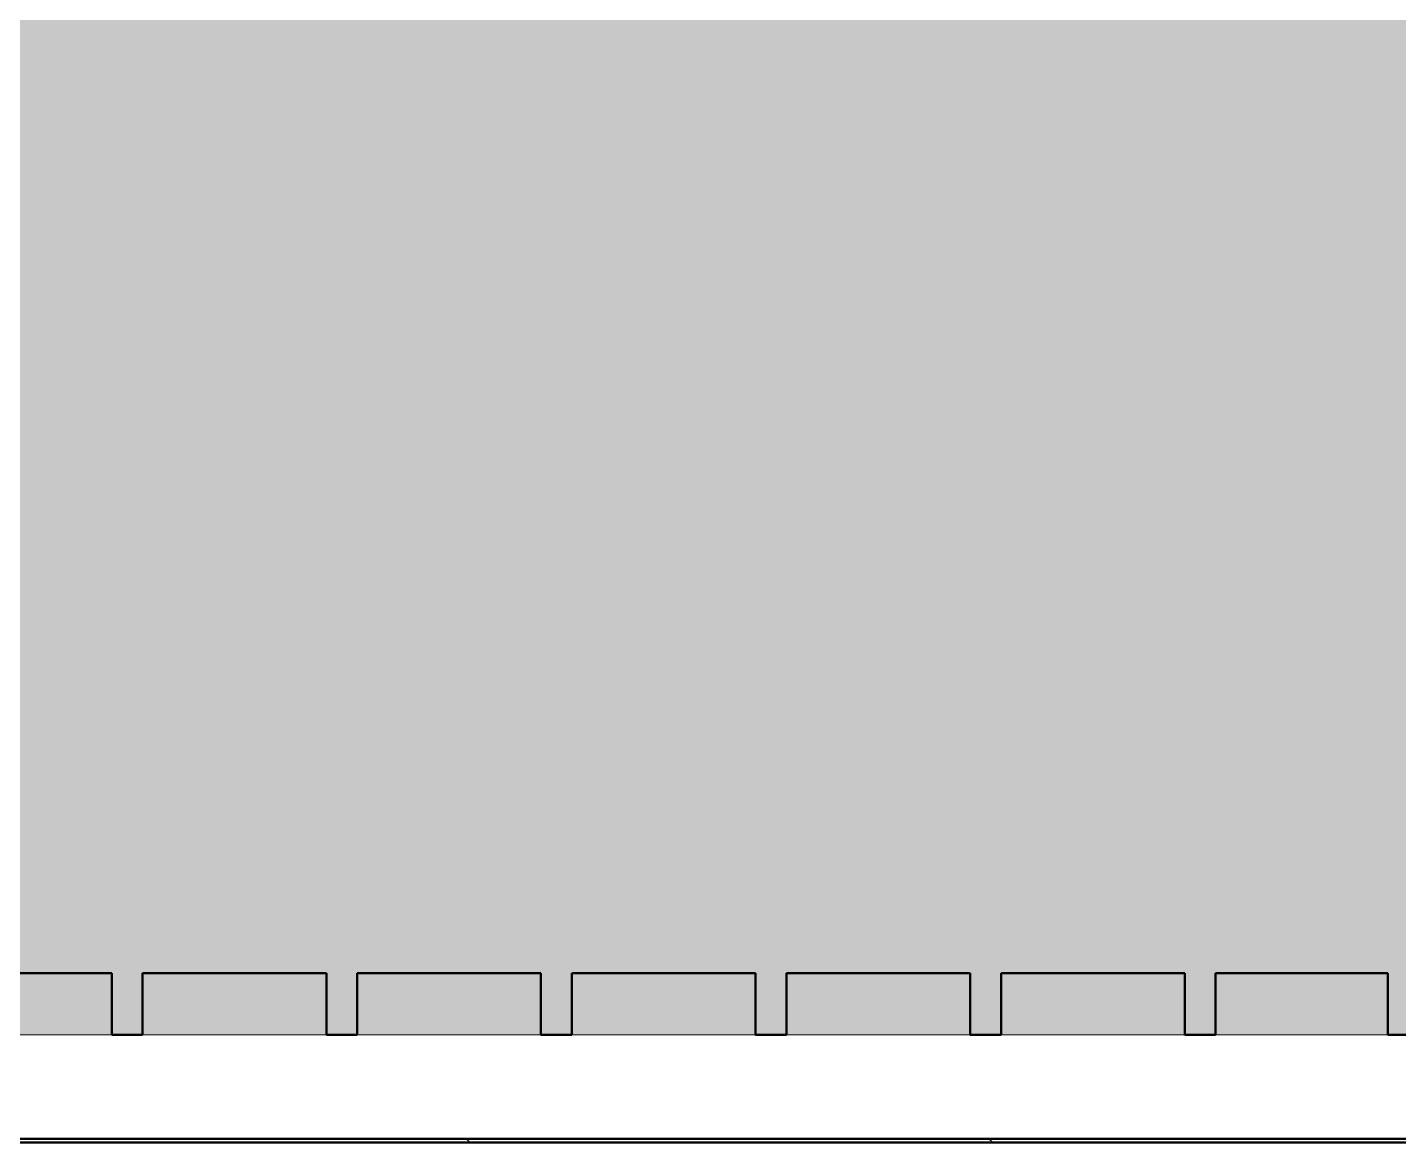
# Model space of a CAD drawing. Header units: inches. Extents: x -4218 to -1814, y 9706 to 12426.
# Drawn here: x -2742.51 to -2720.25, y 11247.39 to 11265.5 of the extents above; entities that cross this region are included whole.
import ezdxf

# ---------------------------------------------------------------- set-up
doc = ezdxf.new("R2010")
doc.units = ezdxf.units.IN
doc.header["$MEASUREMENT"] = 0
doc.linetypes.add('Dash 1_16_', pattern=[0.125, 0.0625, -0.0625])
for name, color, linetype, lineweight in [('0-1', 7, 'Continuous', 5), ('0-2', 10, 'Continuous', 13), ('A-GENM-2', 7, 'Continuous', 9), ('A-GENM-3', 250, 'Continuous', 50), ('A-GENM-6', 53, 'Continuous', 9), ('A-GLAZ-1', 151, 'Continuous', 9), ('A-GLAZ-2', 250, 'Continuous', 50), ('C-PROP-LINE-2', 91, 'Dash 1_16_', 50)]:
    doc.layers.add(name, color=color, linetype=linetype, lineweight=lineweight)

# ---------------------------------------------------------------- blocks, each defined once
blk = doc.blocks.new('Perforated Panel at Magic-Pak - hvac panel - 2nd floor-V229-FLOOR PLAN - 2ND FLOOR')
at = {"layer": 'A-GLAZ-1'}
h = blk.add_hatch(dxfattribs=at)
h.set_pattern_fill('FP_16', color=256, style=0, pattern_type=2)
h.set_pattern_definition([(135, (2733.924, -11251.827), (-4.2426407, -4.2426407), [])])
h.paths.add_polyline_path([(-19.012, -4.437), (19.012, -4.437), (19.012, -4.375), (-19.012, -4.375)], flags=0)
at = {"layer": 'A-GLAZ-2'}
for p, q in [((-19.012, -4.375), (19.012, -4.375)), ((19.012, -4.437), (-19.012, -4.437))]:
    blk.add_line(p, q, dxfattribs=at)
blk = doc.blocks.new('V-Series_EWC4_SPVU_RFA_2015 - 2ND AND 3RD FLOOR-2226480-FLOOR PLAN - 2ND FLOOR')
at = {"layer": 'A-GENM-6'}
blk.add_hatch(color=256, dxfattribs=at).paths.add_polyline_path([(-3851.849, 11707.389), (-3829.536, 11707.389), (-3829.536, 11735.264), (-3858.974, 11735.264), (-3858.974, 11734.827), (-3857.974, 11734.827), (-3857.974, 11732.03), (-3858.974, 11732.03), (-3858.974, 11731.53), (-3857.974, 11731.53), (-3857.974, 11728.546), (-3858.974, 11728.546), (-3858.974, 11728.046), (-3857.974, 11728.046), (-3857.974, 11725.061), (-3858.974, 11725.061), (-3858.974, 11724.561), (-3857.974, 11724.561), (-3857.974, 11721.577), (-3858.974, 11721.577), (-3858.974, 11721.077), (-3857.974, 11721.077), (-3857.974, 11718.093), (-3858.974, 11718.093), (-3858.974, 11717.593), (-3857.974, 11717.593), (-3857.974, 11714.608), (-3858.974, 11714.608), (-3858.974, 11714.108), (-3857.974, 11714.108), (-3857.974, 11711.124), (-3858.974, 11711.124), (-3858.974, 11710.624), (-3857.974, 11710.624), (-3857.991, 11707.827), (-3858.974, 11707.827), (-3858.974, 11707.389), (-3852.474, 11707.389)], flags=0)
h = blk.add_hatch(color=256, dxfattribs=at)
h.paths.add_polyline_path([(-3857.974, 11707.827), (-3857.974, 11710.624), (-3858.974, 11710.624), (-3858.974, 11707.827), (-3857.991, 11707.827)], flags=0)
h.paths.add_polyline_path([(-3857.974, 11711.124), (-3857.974, 11714.108), (-3858.974, 11714.108), (-3858.974, 11711.124)], flags=0)
h.paths.add_polyline_path([(-3858.974, 11714.608), (-3857.974, 11714.608), (-3857.974, 11717.593), (-3858.974, 11717.593), (-3858.974, 11714.862)], flags=0)
h.paths.add_polyline_path([(-3858.974, 11718.093), (-3857.974, 11718.093), (-3857.974, 11721.077), (-3858.974, 11721.077), (-3858.974, 11720.578)], flags=0)
h.paths.add_polyline_path([(-3858.974, 11721.577), (-3857.974, 11721.577), (-3857.974, 11724.561), (-3858.974, 11724.561)], flags=0)
h.paths.add_polyline_path([(-3857.974, 11725.061), (-3857.974, 11728.046), (-3858.974, 11728.046), (-3858.974, 11725.061)], flags=0)
h.paths.add_polyline_path([(-3857.974, 11728.546), (-3857.974, 11731.53), (-3858.974, 11731.53), (-3858.974, 11728.546)], flags=0)
h.paths.add_polyline_path([(-3858.974, 11732.03), (-3857.974, 11732.03), (-3857.974, 11734.827), (-3858.974, 11734.812)], flags=0)
at = {"layer": 'A-GENM-2'}
for p, q in [((-3858.974, 11728.546), (-3858.974, 11731.53)), ((-3858.974, 11725.061), (-3858.974, 11728.046)), ((-3858.974, 11721.577), (-3858.974, 11724.561)), ((-3858.974, 11718.093), (-3858.974, 11721.077)), ((-3858.974, 11714.608), (-3858.974, 11717.593)), ((-3858.974, 11711.124), (-3858.974, 11714.108)), ((-3858.974, 11707.827), (-3858.974, 11710.624))]:
    blk.add_line(p, q, dxfattribs=at)
at = {"layer": 'A-GENM-3'}
for p, q in [((-3857.974, 11731.53), (-3857.974, 11728.546)), ((-3857.974, 11728.546), (-3858.974, 11728.546)), ((-3858.974, 11728.546), (-3858.974, 11728.046)), ((-3858.974, 11728.046), (-3857.974, 11728.046)), ((-3857.974, 11728.046), (-3857.974, 11725.061)), ((-3857.974, 11725.061), (-3858.974, 11725.061)), ((-3858.974, 11725.061), (-3858.974, 11724.561)), ((-3858.974, 11724.561), (-3857.974, 11724.561)), ((-3857.974, 11724.561), (-3857.974, 11721.577)), ((-3857.974, 11721.577), (-3858.974, 11721.577)), ((-3858.974, 11721.577), (-3858.974, 11721.077)), ((-3858.974, 11721.077), (-3857.974, 11721.077)), ((-3857.974, 11721.077), (-3857.974, 11718.093)), ((-3857.974, 11718.093), (-3858.974, 11718.093)), ((-3858.974, 11718.093), (-3858.974, 11717.593)), ((-3858.974, 11717.593), (-3857.974, 11717.593)), ((-3857.974, 11717.593), (-3857.974, 11714.608)), ((-3857.974, 11714.608), (-3858.974, 11714.608)), ((-3858.974, 11714.608), (-3858.974, 11714.108)), ((-3858.974, 11714.108), (-3857.974, 11714.108)), ((-3857.974, 11714.108), (-3857.974, 11711.124)), ((-3857.974, 11711.124), (-3858.974, 11711.124)), ((-3858.974, 11711.124), (-3858.974, 11710.624)), ((-3858.974, 11710.624), (-3857.974, 11710.624)), ((-3857.974, 11710.624), (-3857.974, 11707.827)), ((-3857.974, 11707.827), (-3858.974, 11707.827)), ((-3858.974, 11707.827), (-3858.974, 11707.389))]:
    blk.add_line(p, q, dxfattribs=at)
blk = doc.blocks.new('CTR - 1st Phase - Shell_rvt-1-FLOOR PLAN - 2ND FLOOR')
at = {"layer": '0-2', "rotation": 89.99999999999993}
blk.add_blockref('V-Series_EWC4_SPVU_RFA_2015 - 2ND AND 3RD FLOOR-2226480-FLOOR PLAN - 2ND FLOOR', (8987.403, 15108.113), dxfattribs=at)
at = {"layer": '0-2'}
blk.add_blockref('Perforated Panel at Magic-Pak - hvac panel - 2nd floor-V229-FLOOR PLAN - 2ND FLOOR', (-2733.924, 11251.827), dxfattribs=at)
blk = doc.blocks.new('Family - ___-1870007-FLOOR PLAN - 2ND FLOOR')
at = {"layer": 'C-PROP-LINE-2'}
blk.add_line((-2068.924, 11247.389), (-3400.049, 11247.389), dxfattribs=at)

msp = doc.modelspace()

# ---------------------------------------------------------------- block references
at = {"layer": '0-1'}
msp.add_blockref('CTR - 1st Phase - Shell_rvt-1-FLOOR PLAN - 2ND FLOOR', (0, 0), dxfattribs=at)
at = {"layer": 'C-PROP-LINE-2'}
msp.add_blockref('Family - ___-1870007-FLOOR PLAN - 2ND FLOOR', (0, 0), dxfattribs=at)

doc.saveas('drawing.dxf')
